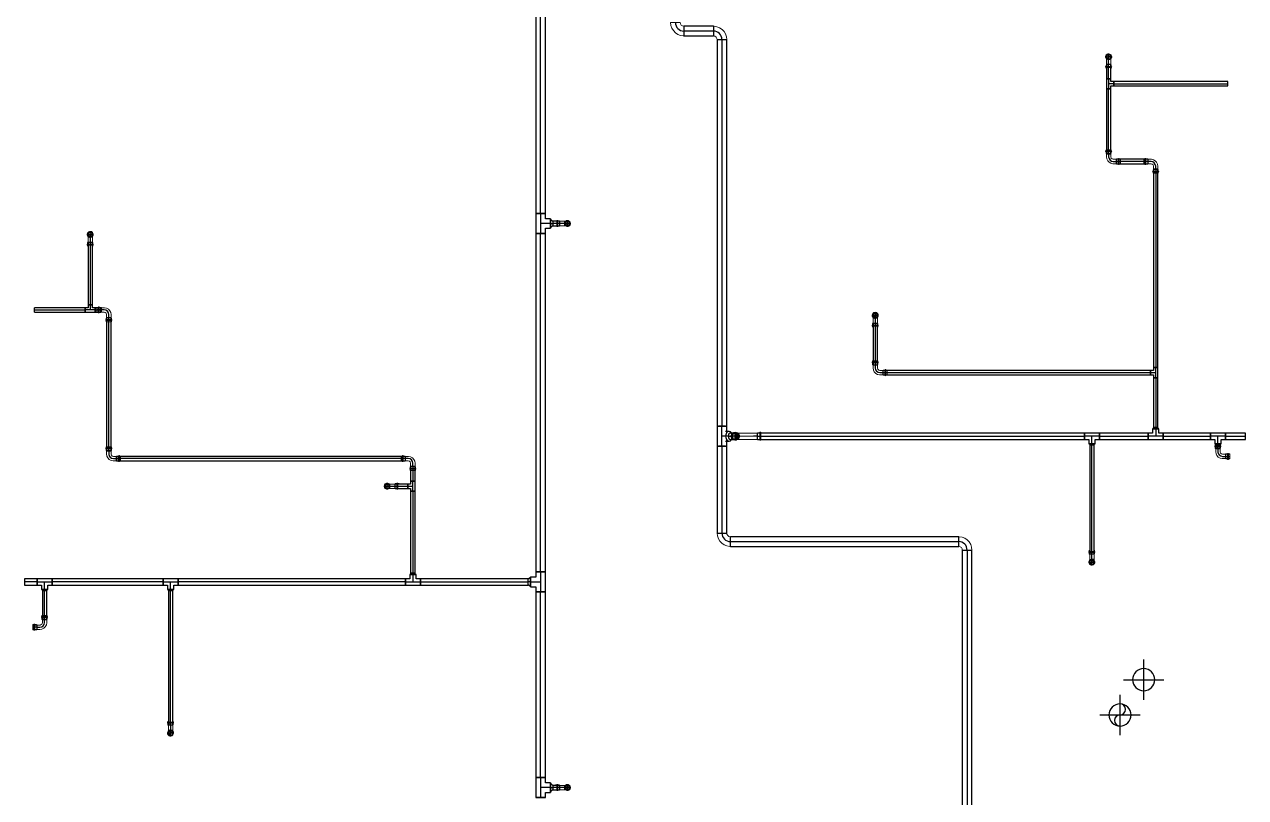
# Model space of a CAD drawing. Header units: inches. Extents: x -3326 to -59, y 8 to 1043.
# Drawn here: x -3222.6 to -2859.1, y 564.8 to 795 of the extents above; entities that cross this region are included whole.
import ezdxf

# ---------------------------------------------------------------- set-up
doc = ezdxf.new("R2010")
doc.units = ezdxf.units.IN
doc.header["$MEASUREMENT"] = 0
doc.layers.add('P-PIPE', color=3, linetype='Continuous', lineweight=9)
doc.layers.add('X - REF - FP', color=7, linetype='Continuous', true_color=0xb90000)

# ---------------------------------------------------------------- blocks, each defined once
blk = doc.blocks.new('Victaulic-VicPress316-Elbow 90-45deg Style P568_P571 - Standard-V1-FOURTH LEVEL')
at = {"layer": 'P-PIPE'}
for p, q in [((-3.18, 0.77), (-3.52, 0.77)), ((-3.52, 0.77), (-3.52, -0.77)), ((-3.52, -0.77), (-3.52, 0.77)), ((-2.22, 0.66), (-3.52, 0.66)), ((-3.52, -0.66), (-3.52, 0.66)), ((-3.52, 0.66), (-3.52, -0.66)), ((-3.18, -0.77), (-3.18, 0.77)), ((-3.18, 0.77), (-3.18, -0.77)), ((-2.44, 0.77), (-2.89, 0.77)), ((-2.89, -0.77), (-2.89, 0.77)), ((-2.89, 0.77), (-2.89, -0.77)), ((-1.39, 0.66), (-2.33, 0.66)), ((-2.33, 0), (-2.33, 0.66)), ((-2.33, 0.66), (-2.33, 0)), ((-2.22, -0.66), (-2.22, 0.66)), ((-2.22, 0.66), (-2.22, -0.66)), ((-0.77, 3.52), (-0.77, 3.18)), ((0.77, 3.52), (-0.77, 3.52)), ((-0.77, 3.52), (0.77, 3.52)), ((-0.77, 3.18), (0.77, 3.18)), ((0.77, 3.18), (-0.77, 3.18)), ((-0.77, 2.89), (-0.77, 2.44)), ((-0.77, 2.89), (0.77, 2.89)), ((0.77, 2.89), (-0.77, 2.89)), ((-0.66, 3.52), (-0.66, 2.22)), ((-0.66, 3.52), (0.66, 3.52)), ((0.66, 3.52), (-0.66, 3.52)), ((-0.66, 2.33), (-0.66, 1.39)), ((0, 2.33), (-0.66, 2.33)), ((-0.66, 2.33), (0, 2.33)), ((-0.66, 2.22), (0.66, 2.22)), ((0.66, 2.22), (-0.66, 2.22)), ((0, 2.33), (0.66, 2.33)), ((0.66, 2.33), (0, 2.33)), ((0, 1.39), (0, 2.33)), ((0.66, 2.22), (0.66, 3.52)), ((0.66, 1.39), (0.66, 2.33)), ((0.77, 3.18), (0.77, 3.52)), ((0.77, 2.44), (0.77, 2.89)), ((-3.52, -0.66), (-2.22, -0.66)), ((-3.52, -0.77), (-3.18, -0.77)), ((-2.89, -0.77), (-2.44, -0.77)), ((-2.33, 0), (-2.33, -0.66)), ((-2.33, -0.66), (-2.33, 0)), ((-1.39, 0), (-2.33, 0)), ((-2.33, -0.66), (-1.39, -0.66))]:
    blk.add_line(p, q, dxfattribs=at)
at = {"layer": 'P-PIPE', "flags": 128}
for points in [[(-3.18, 0.77), (-3.11, 0.89), (-2.98, 0.9), (-2.89, 0.79), (-2.89, 0.77)], [(-3.18, 0.77), (-3.18, 0.67), (-3.18, 0.42), (-3.18, 0.07), (-3.18, -0.3), (-3.18, -0.6), (-3.18, -0.75), (-3.18, -0.77)], [(-3.18, -0.77), (-3.18, -0.67), (-3.18, -0.42), (-3.18, -0.07), (-3.18, 0.3), (-3.18, 0.6), (-3.18, 0.75), (-3.18, 0.77)], [(-2.89, -0.77), (-2.89, -0.67), (-2.89, -0.42), (-2.89, -0.07), (-2.89, 0.3), (-2.89, 0.6), (-2.89, 0.75), (-2.89, 0.77)], [(-2.89, 0.77), (-2.89, 0.67), (-2.89, 0.42), (-2.89, 0.07), (-2.89, -0.3), (-2.89, -0.6), (-2.89, -0.75), (-2.89, -0.77)], [(-2.44, 0.77), (-2.24, 0.68), (-2.22, 0.66)], [(-0.66, 1.39), (-0.75, 1.04), (-1, 0.77), (-1.35, 0.66), (-1.39, 0.66)], [(-1.39, -0.66), (-0.78, -0.56), (-0.23, -0.29), (0.22, 0.13), (0.53, 0.67), (0.65, 1.27), (0.66, 1.39)], [(-0.77, 2.89), (-0.89, 2.96), (-0.9, 3.1), (-0.79, 3.18), (-0.77, 3.18)], [(0.77, 3.18), (0.67, 3.18), (0.42, 3.18), (0.07, 3.18), (-0.3, 3.18), (-0.6, 3.18), (-0.75, 3.18), (-0.77, 3.18)], [(-0.77, 3.18), (-0.67, 3.18), (-0.42, 3.18), (-0.07, 3.18), (0.3, 3.18), (0.6, 3.18), (0.75, 3.18), (0.77, 3.18)], [(-0.77, 2.89), (-0.67, 2.89), (-0.42, 2.89), (-0.07, 2.89), (0.3, 2.89), (0.6, 2.89), (0.75, 2.89), (0.77, 2.89)], [(0.77, 2.89), (0.67, 2.89), (0.42, 2.89), (0.07, 2.89), (-0.3, 2.89), (-0.6, 2.89), (-0.75, 2.89), (-0.77, 2.89)], [(-0.66, 2.22), (-0.77, 2.41), (-0.77, 2.44)], [(0.77, 2.44), (0.68, 2.24), (0.66, 2.22)], [(0.77, 3.18), (0.89, 3.11), (0.9, 2.98), (0.79, 2.89), (0.77, 2.89)], [(-2.89, -0.77), (-2.96, -0.89), (-3.1, -0.9), (-3.18, -0.79), (-3.18, -0.77)], [(-2.22, -0.66), (-2.41, -0.77), (-2.44, -0.77)]]:
    blk.add_lwpolyline(points, dxfattribs=at)
at = {"layer": 'P-PIPE'}
blk.add_arc((-1.39, 1.39), 1.39, 270, 0, dxfattribs=at)
blk = doc.blocks.new('Victaulic-VicPress316-Elbow 90-45deg Style P568_P571 - Standard-523083-FOURTH LEVEL')
at = {"layer": 'P-PIPE'}
for p, q in [((-3064.18, 1028.04), (-3064.52, 1028.04)), ((-3063.22, 1027.94), (-3064.52, 1027.94)), ((-3064.52, 1027.28), (-3064.52, 1027.28)), ((-3064.52, 1027.28), (-3064.52, 1027.28)), ((-3064.52, 1027.28), (-3064.52, 1027.28)), ((-3064.52, 1027.28), (-3064.52, 1027.28)), ((-3064.52, 1026.62), (-3063.22, 1026.62)), ((-3064.52, 1026.51), (-3064.18, 1026.51)), ((-3064.18, 1027.28), (-3064.18, 1027.28)), ((-3064.18, 1027.28), (-3064.18, 1027.28)), ((-3063.44, 1028.04), (-3063.89, 1028.04)), ((-3063.89, 1027.28), (-3063.89, 1027.28)), ((-3063.89, 1027.28), (-3063.89, 1027.28)), ((-3063.89, 1026.51), (-3063.44, 1026.51)), ((-3062.39, 1027.94), (-3063.33, 1027.94)), ((-3063.33, 1027.94), (-3063.33, 1027.28)), ((-3063.33, 1027.28), (-3063.33, 1027.94)), ((-3063.33, 1027.28), (-3063.33, 1026.62)), ((-3063.33, 1026.62), (-3063.33, 1027.28)), ((-3062.39, 1027.28), (-3063.33, 1027.28)), ((-3063.33, 1026.62), (-3062.39, 1026.62)), ((-3063.22, 1027.28), (-3063.22, 1027.28)), ((-3063.22, 1027.28), (-3063.22, 1027.28)), ((-3062.39, 1027.28), (-3061, 1027.28)), ((-3061, 1027.28), (-3061, 1027.28))]:
    blk.add_line(p, q, dxfattribs=at)
at = {"layer": 'P-PIPE', "flags": 128}
for points in [[(-3064.18, 1028.04), (-3064.11, 1028.17), (-3063.98, 1028.18), (-3063.89, 1028.07), (-3063.89, 1028.04)], [(-3064.18, 1028.04), (-3064.18, 1027.95), (-3064.18, 1027.7), (-3064.18, 1027.34), (-3064.18, 1027.28)], [(-3064.18, 1027.28), (-3064.18, 1027.64), (-3064.18, 1027.92), (-3064.18, 1028.04), (-3064.18, 1028.04)], [(-3064.18, 1026.51), (-3064.18, 1026.6), (-3064.18, 1026.86), (-3064.18, 1027.21), (-3064.18, 1027.28)], [(-3064.18, 1027.28), (-3064.18, 1026.91), (-3064.18, 1026.64), (-3064.18, 1026.51), (-3064.18, 1026.51)], [(-3063.89, 1026.51), (-3063.96, 1026.39), (-3064.1, 1026.38), (-3064.18, 1026.49), (-3064.18, 1026.51)], [(-3063.89, 1028.04), (-3063.89, 1027.95), (-3063.89, 1027.7), (-3063.89, 1027.34), (-3063.89, 1027.28)], [(-3063.89, 1027.28), (-3063.89, 1027.64), (-3063.89, 1027.92), (-3063.89, 1028.04), (-3063.89, 1028.04)], [(-3063.89, 1026.51), (-3063.89, 1026.6), (-3063.89, 1026.86), (-3063.89, 1027.21), (-3063.89, 1027.28)], [(-3063.89, 1027.28), (-3063.89, 1026.91), (-3063.89, 1026.64), (-3063.89, 1026.51), (-3063.89, 1026.51)], [(-3063.44, 1028.04), (-3063.24, 1027.96), (-3063.22, 1027.94)], [(-3063.22, 1026.62), (-3063.41, 1026.51), (-3063.44, 1026.51)], [(-3061, 1027.94), (-3061.09, 1027.94), (-3061.36, 1027.94), (-3061.76, 1027.94), (-3062.25, 1027.94), (-3062.39, 1027.94)], [(-3062.39, 1026.62), (-3061.89, 1026.62), (-3061.46, 1026.62), (-3061.15, 1026.62), (-3061.01, 1026.62), (-3061, 1026.62)], [(-3060.09, 1027.28), (-3060.18, 1027.68), (-3060.44, 1028), (-3060.81, 1028.17), (-3061.22, 1028.16), (-3061.58, 1027.98), (-3061.83, 1027.65), (-3061.91, 1027.28)], [(-3061.91, 1027.28), (-3061.82, 1026.88), (-3061.56, 1026.56), (-3061.19, 1026.39), (-3060.78, 1026.39), (-3060.42, 1026.58), (-3060.17, 1026.91), (-3060.09, 1027.28)], [(-3060.23, 1027.28), (-3060.33, 1027.64), (-3060.58, 1027.92), (-3060.93, 1028.04), (-3061.3, 1027.98), (-3061.6, 1027.75), (-3061.75, 1027.41), (-3061.77, 1027.28)], [(-3061.77, 1027.28), (-3061.67, 1026.91), (-3061.42, 1026.64), (-3061.07, 1026.51), (-3060.7, 1026.57), (-3060.4, 1026.8), (-3060.25, 1027.15), (-3060.23, 1027.28)]]:
    blk.add_lwpolyline(points, dxfattribs=at)
at = {"layer": 'P-PIPE'}
for radius, start, end in [(0.767, 0, 180), (0.766, 0, 180), (0.766, 0, 180), (0.766, 180, 0), (0.767, 180, 0), (0.767, 180, 0), (0.657, 0, 180), (0.657, 0, 180), (0.657, 90, 180), (0.658, 180, 0), (0.658, 180, 0), (0.657, 180, 270), (0.658, 0, 90), (0.658, 270, 0)]:
    blk.add_arc((-3061, 1027.28), radius, start, end, dxfattribs=at)
blk = doc.blocks.new('Victaulic-VicPress316-Elbow 90-45deg Style P568_P571 - Standard-V2-FOURTH LEVEL')
at = {"layer": 'P-PIPE'}
for p, q in [((-3203.7, 731.1), (-3203.7, 730.16)), ((-3203.05, 732.49), (-3203.05, 732.49)), ((-3203.05, 732.49), (-3203.05, 731.1)), ((-3203.05, 731.1), (-3203.05, 730.16)), ((-3202.39, 730.16), (-3202.39, 731.1)), ((-3203.81, 730.05), (-3203.81, 729.6)), ((-3203.81, 729.31), (-3203.81, 728.97)), ((-3203.7, 730.27), (-3203.7, 728.97)), ((-3203.05, 730.16), (-3203.7, 730.16)), ((-3203.7, 730.16), (-3203.05, 730.16)), ((-3203.05, 730.27), (-3203.05, 730.27)), ((-3203.05, 730.27), (-3203.05, 730.27)), ((-3202.39, 730.16), (-3203.05, 730.16)), ((-3203.05, 730.16), (-3202.39, 730.16)), ((-3203.05, 729.6), (-3203.05, 729.6)), ((-3203.05, 729.6), (-3203.05, 729.6)), ((-3203.05, 729.31), (-3203.05, 729.31)), ((-3203.05, 729.31), (-3203.05, 729.31)), ((-3203.05, 728.97), (-3203.05, 728.97)), ((-3203.05, 728.97), (-3203.05, 728.97)), ((-3203.05, 728.97), (-3203.05, 728.97)), ((-3203.05, 728.97), (-3203.05, 728.97)), ((-3202.39, 728.97), (-3202.39, 730.27)), ((-3202.28, 729.6), (-3202.28, 730.05)), ((-3202.28, 728.97), (-3202.28, 729.31))]:
    blk.add_line(p, q, dxfattribs=at)
at = {"layer": 'P-PIPE', "flags": 128}
for points in [[(-3203.05, 733.4), (-3203.45, 733.31), (-3203.76, 733.05), (-3203.94, 732.68), (-3203.93, 732.27), (-3203.75, 731.91), (-3203.42, 731.66), (-3203.05, 731.58)], [(-3203.05, 733.26), (-3203.41, 733.16), (-3203.69, 732.91), (-3203.81, 732.56), (-3203.75, 732.19), (-3203.52, 731.89), (-3203.18, 731.74), (-3203.05, 731.72)], [(-3203.7, 732.49), (-3203.7, 732.4), (-3203.7, 732.13), (-3203.7, 731.73), (-3203.7, 731.24), (-3203.7, 731.1)], [(-3203.05, 731.58), (-3202.65, 731.67), (-3202.33, 731.93), (-3202.15, 732.3), (-3202.16, 732.71), (-3202.35, 733.07), (-3202.67, 733.32), (-3203.05, 733.4)], [(-3203.05, 731.72), (-3202.68, 731.82), (-3202.41, 732.07), (-3202.28, 732.42), (-3202.34, 732.79), (-3202.57, 733.09), (-3202.91, 733.24), (-3203.05, 733.26)], [(-3202.39, 731.1), (-3202.39, 731.6), (-3202.39, 732.03), (-3202.39, 732.34), (-3202.39, 732.48), (-3202.39, 732.49)], [(-3203.81, 729.31), (-3203.93, 729.38), (-3203.94, 729.51), (-3203.83, 729.6), (-3203.81, 729.6)], [(-3203.81, 730.05), (-3203.72, 730.25), (-3203.7, 730.27)], [(-3203.81, 729.6), (-3203.72, 729.6), (-3203.47, 729.6), (-3203.11, 729.6), (-3203.05, 729.6)], [(-3203.05, 729.6), (-3203.41, 729.6), (-3203.69, 729.6), (-3203.81, 729.6), (-3203.81, 729.6)], [(-3203.81, 729.31), (-3203.72, 729.31), (-3203.47, 729.31), (-3203.11, 729.31), (-3203.05, 729.31)], [(-3203.05, 729.31), (-3203.41, 729.31), (-3203.69, 729.31), (-3203.81, 729.31), (-3203.81, 729.31)], [(-3202.28, 729.6), (-3202.37, 729.6), (-3202.62, 729.6), (-3202.98, 729.6), (-3203.05, 729.6)], [(-3203.05, 729.6), (-3202.68, 729.6), (-3202.41, 729.6), (-3202.28, 729.6), (-3202.28, 729.6)], [(-3202.28, 729.31), (-3202.37, 729.31), (-3202.62, 729.31), (-3202.98, 729.31), (-3203.05, 729.31)], [(-3203.05, 729.31), (-3202.68, 729.31), (-3202.41, 729.31), (-3202.28, 729.31), (-3202.28, 729.31)], [(-3202.39, 730.27), (-3202.28, 730.08), (-3202.28, 730.05)], [(-3202.28, 729.6), (-3202.16, 729.53), (-3202.15, 729.39), (-3202.26, 729.31), (-3202.28, 729.31)]]:
    blk.add_lwpolyline(points, dxfattribs=at)
at = {"layer": 'P-PIPE'}
for radius, start, end in [(0.767, 90, 270), (0.767, 90, 270), (0.767, 90, 270), (0.658, 90, 270), (0.658, 90, 270), (0.658, 90, 180), (0.658, 180, 270), (0.766, 270, 90), (0.766, 270, 90), (0.766, 270, 90), (0.658, 270, 90), (0.657, 270, 90), (0.658, 0, 90), (0.658, 270, 0)]:
    blk.add_arc((-3203.05, 732.49), radius, start, end, dxfattribs=at)
blk = doc.blocks.new('Elbow - Welded - Generic - Standard-1127339-FOURTH LEVEL')
at = {"layer": 'P-PIPE'}
for p, q in [((-2.52, -1.44), (-2.52, 1.44)), ((-2.52, 1.44), (-2.52, -1.44)), ((1.44, 2.52), (-1.44, 2.52)), ((-1.44, 2.52), (1.44, 2.52))]:
    blk.add_line(p, q, dxfattribs=at)
at = {"layer": 'P-PIPE', "flags": 128}
for points in [[(-1.44, 2.52), (-1.53, 2.08), (-1.79, 1.72), (-2.18, 1.49), (-2.52, 1.44)], [(-2.52, -1.44), (-1.67, -1.34), (-0.85, -1.07), (-0.12, -0.62), (0.51, -0.03), (0.99, 0.68), (1.3, 1.48), (1.43, 2.33), (1.44, 2.52)]]:
    blk.add_lwpolyline(points, dxfattribs=at)
blk = doc.blocks.new('Victaulic-VicPress316-Elbow 90-45deg Style P568_P571 - Standard-1136008-FOURTH LEVEL')
at = {"layer": 'P-PIPE'}
for p, q in [((-3011.24, 673.44), (-3011.51, 673.44)), ((-3010.46, 673.33), (-3011.51, 673.33)), ((-3010.62, 673.44), (-3011.01, 673.44)), ((-3008.77, 673.33), (-3010.54, 673.33)), ((-3004.41, 673.33), (-3006.91, 673.33)), ((-3003.04, 673.33), (-3004.52, 673.33)), ((-3004.41, 672.38), (-3004.41, 673.33)), ((-3004.41, 673.33), (-3004.41, 672.38)), ((-3003.75, 673.44), (-3004.3, 673.44)), ((-3003.04, 673.44), (-3003.42, 673.44)), ((-3011.51, 671.43), (-3010.46, 671.43)), ((-3011.51, 671.33), (-3011.24, 671.33)), ((-3011.01, 671.33), (-3010.62, 671.33)), ((-3008.77, 672.38), (-3010.54, 672.38)), ((-3010.54, 671.43), (-3008.77, 671.43)), ((-3006.91, 672.38), (-3008.77, 672.38)), ((-3006.91, 672.38), (-3004.41, 672.38)), ((-3006.91, 671.43), (-3004.41, 671.43)), ((-3004.52, 672.38), (-3004.52, 672.38)), ((-3004.52, 672.38), (-3004.52, 672.38)), ((-3004.52, 671.43), (-3003.04, 671.43)), ((-3004.41, 671.43), (-3004.41, 672.38)), ((-3004.41, 672.38), (-3004.41, 671.43)), ((-3004.3, 671.33), (-3003.75, 671.33)), ((-3003.75, 672.38), (-3003.75, 672.38)), ((-3003.75, 672.38), (-3003.75, 672.38)), ((-3003.42, 672.38), (-3003.42, 672.38)), ((-3003.42, 672.38), (-3003.42, 672.38)), ((-3003.42, 671.33), (-3003.04, 671.33)), ((-3003.04, 672.38), (-3003.04, 672.38)), ((-3003.04, 672.38), (-3003.04, 672.38)), ((-3003.04, 672.38), (-3003.04, 672.38)), ((-3003.04, 672.38), (-3003.04, 672.38))]:
    blk.add_line(p, q, dxfattribs=at)
at = {"layer": 'P-PIPE', "flags": 128}
for points in [[(-3010.21, 672.38), (-3010.28, 672.85), (-3010.47, 673.24), (-3010.75, 673.5), (-3011.1, 673.61), (-3011.45, 673.53), (-3011.74, 673.29), (-3011.95, 672.91), (-3012.04, 672.46), (-3012.04, 672.38)], [(-3009.79, 672.38), (-3009.86, 672.82), (-3010.05, 673.17), (-3010.34, 673.38), (-3010.62, 673.44)], [(-3006.91, 673.33), (-3007.6, 673.33), (-3008.25, 673.33), (-3008.77, 673.33)], [(-3004.52, 673.33), (-3004.33, 673.44), (-3004.3, 673.44)], [(-3003.75, 673.44), (-3003.67, 673.58), (-3003.51, 673.59), (-3003.42, 673.47), (-3003.42, 673.44)], [(-3003.75, 673.44), (-3003.75, 673.35), (-3003.75, 673.09), (-3003.75, 672.71), (-3003.75, 672.38)], [(-3003.75, 672.38), (-3003.75, 672.82), (-3003.75, 673.17), (-3003.75, 673.39), (-3003.75, 673.44)], [(-3003.42, 673.44), (-3003.42, 673.35), (-3003.42, 673.09), (-3003.42, 672.71), (-3003.42, 672.38)], [(-3003.42, 672.38), (-3003.42, 672.82), (-3003.42, 673.17), (-3003.42, 673.39), (-3003.42, 673.44)], [(-3012.04, 672.38), (-3011.97, 671.92), (-3011.78, 671.53), (-3011.5, 671.27), (-3011.15, 671.16), (-3010.8, 671.24), (-3010.51, 671.48), (-3010.3, 671.86), (-3010.21, 672.31), (-3010.21, 672.38)], [(-3010.62, 671.33), (-3010.28, 671.42), (-3010.01, 671.66), (-3009.83, 672.03), (-3009.79, 672.38)], [(-3008.77, 671.43), (-3008.22, 671.43), (-3007.57, 671.43), (-3006.91, 671.43)], [(-3004.3, 671.33), (-3004.5, 671.41), (-3004.52, 671.43)], [(-3003.75, 671.33), (-3003.75, 671.42), (-3003.75, 671.68), (-3003.75, 672.06), (-3003.75, 672.38)], [(-3003.75, 672.38), (-3003.75, 671.95), (-3003.75, 671.6), (-3003.75, 671.38), (-3003.75, 671.33)], [(-3003.42, 671.33), (-3003.49, 671.19), (-3003.65, 671.18), (-3003.74, 671.3), (-3003.75, 671.33)], [(-3003.42, 671.33), (-3003.42, 671.42), (-3003.42, 671.68), (-3003.42, 672.06), (-3003.42, 672.38)], [(-3003.42, 672.38), (-3003.42, 671.95), (-3003.42, 671.6), (-3003.42, 671.38), (-3003.42, 671.33)]]:
    blk.add_lwpolyline(points, dxfattribs=at)
at = {"layer": 'P-PIPE'}
for centre, major_axis, start_param, end_param in [((-3011.51, 672.38), (0, 1.06), 4.712389, 7.853982), ((-3011.51, 672.38), (0, 0.95), 4.712389, 7.853982), ((-3011.24, 672.38), (0, 1.06), 4.712389, 7.853982), ((-3011.01, 672.38), (0, 1.06), 4.712389, 7.853982), ((-3010.54, 672.38), (0, 0.95), 0, 1.570796), ((-3010.46, 672.38), (0, 0.95), 4.712389, 7.853982), ((-3010.54, 672.38), (0, 0.95), 4.712389, 6.283185), ((-3011.51, 672.38), (0, 1.06), 1.570796, 4.712389), ((-3011.51, 672.38), (0, 0.95), 1.570796, 4.712389), ((-3011.24, 672.38), (0, 1.06), 1.570796, 4.712389), ((-3011.01, 672.38), (0, 1.06), 1.570796, 4.712389), ((-3010.54, 672.38), (0, 0.95), 1.570796, 3.141593), ((-3010.46, 672.38), (0, 0.95), 1.570796, 4.712389), ((-3010.54, 672.38), (0, 0.95), 3.141593, 4.712389)]:
    blk.add_ellipse(centre, major_axis=major_axis, ratio=0.707107, start_param=start_param, end_param=end_param, dxfattribs=at)

msp = doc.modelspace()

# ---------------------------------------------------------------- linework, layer by layer
at = {"layer": 'X - REF - FP'}
for p, q in [((-3070.43, 904.88), (-3070.43, 738.73)), ((-3069, 738.73), (-3069, 904.88)), ((-3069, 738.73), (-3069, 904.88)), ((-3067.56, 738.73), (-3067.56, 904.88)), ((-3017.52, 794.5), (-3026.32, 794.5)), ((-3026.32, 794.5), (-3026.32, 791.63)), ((-3017.52, 793.06), (-3026.32, 793.06)), ((-3017.52, 793.06), (-3026.32, 793.06)), ((-3017.52, 794.5), (-3017.52, 791.63)), ((-3026.32, 791.63), (-3017.52, 791.63)), ((-3016.44, 790.54), (-3016.44, 675.38)), ((-3016.44, 790.54), (-3013.56, 790.54)), ((-3015, 790.54), (-3015, 675.38)), ((-3015, 790.54), (-3015, 675.38)), ((-3013.56, 675.38), (-3013.56, 790.54)), ((-2900.88, 785.39), (-2898.88, 785.39)), ((-2899.88, 784.39), (-2899.88, 786.39)), ((-2899.88, 783.99), (-2899.88, 785.39)), ((-2900.54, 783.06), (-2900.54, 778.88)), ((-2899.22, 783.06), (-2900.54, 783.06)), ((-2899.88, 783.06), (-2899.88, 783.99)), ((-2899.88, 778.88), (-2899.88, 783.06)), ((-2899.88, 778.88), (-2899.88, 783.06)), ((-2899.22, 778.88), (-2899.22, 783.06)), ((-2899.22, 778.88), (-2900.54, 778.88)), ((-2900.54, 778.88), (-2900.54, 775.89)), ((-2899.22, 778.88), (-2900.54, 778.88)), ((-2900.54, 778.88), (-2899.22, 778.88)), ((-2899.88, 778.88), (-2899.88, 775.89)), ((-2899.22, 778.04), (-2899.22, 778.88)), ((-2898.38, 778.04), (-2899.22, 778.04)), ((-2864.36, 778.04), (-2898.38, 778.04)), ((-2898.38, 776.73), (-2898.38, 778.04)), ((-2898.38, 778.04), (-2898.38, 776.73)), ((-2898.38, 776.73), (-2898.38, 778.04)), ((-2864.36, 776.73), (-2864.36, 778.04)), ((-2899.22, 775.89), (-2900.54, 775.89)), ((-2900.54, 775.89), (-2899.22, 775.89)), ((-2900.54, 775.89), (-2900.54, 756.54)), ((-2899.22, 775.89), (-2900.54, 775.89)), ((-2898.38, 777.38), (-2899.88, 777.38)), ((-2899.88, 756.54), (-2899.88, 775.89)), ((-2899.88, 756.54), (-2899.88, 775.89)), ((-2899.22, 775.89), (-2899.22, 776.73)), ((-2899.22, 776.73), (-2898.38, 776.73)), ((-2899.22, 756.54), (-2899.22, 775.89)), ((-2898.38, 777.38), (-2864.36, 777.38)), ((-2898.38, 777.38), (-2864.36, 777.38)), ((-2898.38, 776.73), (-2864.36, 776.73)), ((-2899.22, 756.54), (-2900.54, 756.54)), ((-2899.88, 756.54), (-2899.88, 755.6)), ((-2898.49, 754.21), (-2897.55, 754.21)), ((-2898.49, 754.21), (-2896.36, 754.21)), ((-2888.21, 754.87), (-2897.55, 754.87)), ((-2897.55, 754.87), (-2897.55, 753.55)), ((-2888.21, 754.21), (-2897.55, 754.21)), ((-2888.21, 754.21), (-2897.55, 754.21)), ((-2897.55, 753.55), (-2888.21, 753.55)), ((-2887.27, 754.21), (-2889.4, 754.21)), ((-2888.21, 754.87), (-2888.21, 753.55)), ((-2887.27, 754.21), (-2888.21, 754.21)), ((-2885.88, 751.88), (-2885.88, 752.82)), ((-2886.54, 751.88), (-2886.54, 692.82)), ((-2886.54, 751.88), (-2885.22, 751.88)), ((-2885.88, 751.88), (-2885.88, 692.82)), ((-2885.88, 751.88), (-2885.88, 692.82)), ((-2885.22, 692.82), (-2885.22, 751.88)), ((-3067.56, 738.73), (-3070.43, 738.73)), ((-3070.43, 738.73), (-3070.43, 732.75)), ((-3067.56, 738.73), (-3070.43, 738.73)), ((-3070.43, 738.73), (-3067.56, 738.73)), ((-3069, 738.73), (-3069, 732.75)), ((-3067.56, 737.18), (-3067.56, 738.73)), ((-3066.01, 735.74), (-3069, 735.74)), ((-3066.01, 737.18), (-3067.56, 737.18)), ((-3067.56, 732.75), (-3067.56, 734.31)), ((-3067.56, 734.31), (-3066.01, 734.31)), ((-3066.01, 737.18), (-3066.01, 734.31)), ((-3066.01, 734.31), (-3066.01, 737.18)), ((-3065.35, 736.31), (-3066.01, 737.06)), ((-3066.01, 735.74), (-3065.35, 735.74)), ((-3066.01, 734.43), (-3065.35, 735.18)), ((-3063.33, 736.4), (-3065.35, 736.4)), ((-3065.35, 736.4), (-3065.35, 735.09)), ((-3063.33, 735.74), (-3065.35, 735.74)), ((-3063.33, 735.74), (-3065.35, 735.74)), ((-3065.35, 735.09), (-3063.33, 735.09)), ((-3062.39, 735.74), (-3064.52, 735.74)), ((-3063.33, 736.4), (-3063.33, 735.09)), ((-3062.39, 735.74), (-3063.33, 735.74)), ((-3061, 735.74), (-3062.39, 735.74)), ((-3062, 735.74), (-3060, 735.74)), ((-3061, 734.74), (-3061, 736.74)), ((-3204.05, 732.49), (-3202.05, 732.49)), ((-3203.05, 731.49), (-3203.05, 733.49)), ((-3203.05, 732.49), (-3203.05, 731.1)), ((-3203.05, 731.1), (-3203.05, 730.16)), ((-3203.05, 731.1), (-3203.05, 728.97)), ((-3067.56, 732.75), (-3070.43, 732.75)), ((-3070.43, 732.75), (-3067.56, 732.75)), ((-3070.43, 732.75), (-3070.43, 631.99)), ((-3067.56, 732.75), (-3070.43, 732.75)), ((-3069, 631.99), (-3069, 732.75)), ((-3069, 631.99), (-3069, 732.75)), ((-3067.56, 631.99), (-3067.56, 732.75)), ((-3203.7, 730.16), (-3203.7, 711.5)), ((-3203.7, 730.16), (-3202.39, 730.16)), ((-3203.05, 730.16), (-3203.05, 711.5)), ((-3203.05, 730.16), (-3203.05, 711.5)), ((-3202.39, 711.5), (-3202.39, 730.16)), ((-3204.54, 710.66), (-3219.64, 710.66)), ((-3219.64, 709.34), (-3219.64, 710.66)), ((-3219.64, 710), (-3204.54, 710)), ((-3219.64, 710), (-3204.54, 710)), ((-3219.64, 709.34), (-3204.54, 709.34)), ((-3203.7, 710.66), (-3204.54, 710.66)), ((-3204.54, 710.66), (-3204.54, 709.34)), ((-3204.54, 709.34), (-3204.54, 710.66)), ((-3204.54, 709.34), (-3204.54, 710.66)), ((-3201.55, 710), (-3204.54, 710)), ((-3204.54, 709.34), (-3201.55, 709.34)), ((-3203.7, 711.5), (-3202.39, 711.5)), ((-3203.7, 711.5), (-3203.7, 710.66)), ((-3202.39, 711.5), (-3203.7, 711.5)), ((-3203.7, 711.5), (-3202.39, 711.5)), ((-3203.05, 711.5), (-3203.05, 710)), ((-3202.39, 710.66), (-3202.39, 711.5)), ((-3201.55, 710.66), (-3202.39, 710.66)), ((-3201.55, 710.66), (-3201.55, 709.34)), ((-3201.55, 709.34), (-3201.55, 710.66)), ((-3199.85, 710.66), (-3201.55, 710.66)), ((-3201.55, 709.34), (-3201.55, 710.66)), ((-3201.55, 710), (-3199.85, 710)), ((-3201.55, 710), (-3199.85, 710)), ((-3201.55, 709.34), (-3199.85, 709.34)), ((-3198.91, 710), (-3201.04, 710)), ((-3199.85, 709.34), (-3199.85, 710.66)), ((-3198.91, 710), (-3199.85, 710)), ((-2969.36, 707.38), (-2969.36, 709.38)), ((-3198.18, 707.67), (-3198.18, 668.04)), ((-3196.86, 707.67), (-3198.18, 707.67)), ((-3197.52, 707.67), (-3197.52, 708.61)), ((-3197.52, 668.04), (-3197.52, 707.67)), ((-3197.52, 668.04), (-3197.52, 707.67)), ((-3196.86, 668.04), (-3196.86, 707.67)), ((-2970.36, 708.38), (-2968.36, 708.38)), ((-2970.02, 706.06), (-2970.02, 693.65)), ((-2970.02, 706.06), (-2968.71, 706.06)), ((-2969.36, 708.38), (-2969.36, 706.99)), ((-2969.36, 706.99), (-2969.36, 706.06)), ((-2969.36, 706.99), (-2969.36, 704.86)), ((-2969.36, 706.06), (-2969.36, 693.65)), ((-2969.36, 706.06), (-2969.36, 693.65)), ((-2968.71, 693.65), (-2968.71, 706.06)), ((-2970.02, 693.65), (-2968.71, 693.65)), ((-2969.36, 693.65), (-2969.36, 692.71)), ((-2967.97, 691.32), (-2967.03, 691.32)), ((-2967.97, 691.32), (-2965.84, 691.32)), ((-2887.38, 691.98), (-2967.03, 691.98)), ((-2967.03, 690.66), (-2967.03, 691.98)), ((-2967.03, 691.32), (-2887.38, 691.32)), ((-2967.03, 691.32), (-2887.38, 691.32)), ((-2887.38, 690.66), (-2887.38, 691.98)), ((-2886.54, 691.98), (-2887.38, 691.98)), ((-2887.38, 690.66), (-2887.38, 691.98)), ((-2887.38, 691.98), (-2887.38, 690.66)), ((-2887.38, 691.32), (-2885.88, 691.32)), ((-2886.54, 692.82), (-2886.54, 691.98)), ((-2886.54, 692.82), (-2885.22, 692.82)), ((-2885.22, 692.82), (-2886.54, 692.82)), ((-2886.54, 692.82), (-2885.22, 692.82)), ((-2885.88, 689.82), (-2885.88, 692.82)), ((-2885.22, 689.82), (-2885.22, 692.82)), ((-2967.03, 690.66), (-2887.38, 690.66)), ((-2887.38, 690.66), (-2886.54, 690.66)), ((-2886.54, 690.66), (-2886.54, 689.82)), ((-2886.54, 689.82), (-2886.54, 675.04)), ((-2886.54, 689.82), (-2885.22, 689.82)), ((-2886.54, 689.82), (-2885.22, 689.82)), ((-2885.22, 689.82), (-2886.54, 689.82)), ((-2885.88, 689.82), (-2885.88, 675.04)), ((-2885.88, 689.82), (-2885.88, 675.04)), ((-2885.22, 675.04), (-2885.22, 689.82)), ((-3016.44, 675.38), (-3016.44, 669.39)), ((-3016.44, 675.38), (-3013.56, 675.38)), ((-3013.98, 675.38), (-3016.02, 675.38)), ((-3016.02, 675.38), (-3013.98, 675.38)), ((-3015, 669.39), (-3015, 675.38)), ((-3012.89, 673.82), (-3013.98, 673.82)), ((-3013.56, 673.4), (-3013.56, 675.38)), ((-3010.54, 673.33), (-3012.42, 673.33)), ((-3011.98, 672.91), (-3012.18, 673.24)), ((-2907.11, 673.33), (-3004.41, 673.33)), ((-3004.41, 671.43), (-3004.41, 673.33)), ((-2902.62, 673.34), (-2907.11, 673.34)), ((-2907.11, 671.43), (-2907.11, 673.34)), ((-2907.11, 673.34), (-2907.11, 671.43)), ((-2907.11, 671.43), (-2907.11, 673.33)), ((-2902.62, 671.43), (-2902.62, 673.34)), ((-2902.62, 673.34), (-2902.62, 671.43)), ((-2888.12, 673.33), (-2902.62, 673.33)), ((-2902.62, 671.43), (-2902.62, 673.33)), ((-2886.83, 673.34), (-2888.12, 673.34)), ((-2888.12, 673.34), (-2888.12, 671.43)), ((-2888.12, 671.43), (-2888.12, 673.34)), ((-2888.12, 671.43), (-2888.12, 673.33)), ((-2886.83, 674.63), (-2886.83, 673.34)), ((-2884.93, 674.63), (-2886.83, 674.63)), ((-2886.83, 674.63), (-2884.93, 674.63)), ((-2886.44, 675.04), (-2886.69, 674.63)), ((-2886.54, 675.04), (-2885.22, 675.04)), ((-2885.88, 674.63), (-2885.88, 675.04)), ((-2885.88, 674.63), (-2885.88, 672.38)), ((-2885.07, 674.63), (-2885.32, 675.04)), ((-2884.93, 673.34), (-2884.93, 674.63)), ((-2883.64, 673.34), (-2884.93, 673.34)), ((-2883.64, 673.34), (-2883.64, 671.43)), ((-2883.64, 671.43), (-2883.64, 673.34)), ((-2869.61, 673.33), (-2883.64, 673.33)), ((-2883.64, 671.43), (-2883.64, 673.33)), ((-2865.12, 673.34), (-2869.61, 673.34)), ((-2869.61, 671.43), (-2869.61, 673.34)), ((-2869.61, 673.34), (-2869.61, 671.43)), ((-2869.61, 671.43), (-2869.61, 673.33)), ((-2865.12, 671.43), (-2865.12, 673.34)), ((-2865.12, 673.34), (-2865.12, 671.43)), ((-2859.12, 673.33), (-2865.12, 673.33)), ((-2865.12, 671.43), (-2865.12, 673.33)), ((-2859.12, 671.43), (-2859.12, 673.33)), ((-3016.44, 669.39), (-3016.44, 643.52)), ((-3016.44, 669.39), (-3013.56, 669.39)), ((-3013.98, 669.39), (-3016.02, 669.39)), ((-3016.02, 669.39), (-3013.98, 669.39)), ((-3012.89, 672.38), (-3015, 672.38)), ((-3015, 669.39), (-3015, 643.52)), ((-3015, 669.39), (-3015, 643.52)), ((-3013.98, 670.95), (-3012.89, 670.95)), ((-3013.56, 669.39), (-3013.56, 671.37)), ((-3013.56, 643.52), (-3013.56, 669.39)), ((-3012.89, 672.38), (-3012.42, 672.38)), ((-3010.54, 672.38), (-3012.42, 672.38)), ((-3010.54, 672.38), (-3012.42, 672.38)), ((-3012.42, 671.43), (-3010.54, 671.43)), ((-3012.18, 671.53), (-3011.98, 671.86)), ((-3010.54, 672.38), (-3009.69, 672.38)), ((-3004.41, 672.38), (-3005.61, 672.38)), ((-3004.41, 672.38), (-2907.11, 672.38)), ((-3004.41, 672.38), (-2907.11, 672.38)), ((-3004.41, 671.43), (-2907.11, 671.43)), ((-2902.62, 672.38), (-2907.11, 672.38)), ((-2907.11, 671.43), (-2905.81, 671.43)), ((-2905.81, 671.43), (-2905.81, 670.14)), ((-2903.91, 670.14), (-2905.81, 670.14)), ((-2905.81, 670.14), (-2903.91, 670.14)), ((-2905.68, 670.14), (-2905.43, 669.73)), ((-2905.52, 669.73), (-2905.52, 637.21)), ((-2904.21, 669.73), (-2905.52, 669.73)), ((-2904.86, 670.14), (-2904.86, 672.38)), ((-2904.86, 670.14), (-2904.86, 669.73)), ((-2904.86, 637.21), (-2904.86, 669.73)), ((-2904.86, 637.21), (-2904.86, 669.73)), ((-2904.3, 669.73), (-2904.05, 670.14)), ((-2904.21, 637.21), (-2904.21, 669.73)), ((-2903.91, 671.43), (-2902.62, 671.43)), ((-2903.91, 670.14), (-2903.91, 671.43)), ((-2902.62, 672.38), (-2888.12, 672.38)), ((-2902.62, 672.38), (-2888.12, 672.38)), ((-2902.62, 671.43), (-2888.12, 671.43)), ((-2883.64, 672.38), (-2888.12, 672.38)), ((-2888.12, 671.43), (-2883.64, 671.43)), ((-2883.64, 672.38), (-2869.61, 672.38)), ((-2883.64, 672.38), (-2869.61, 672.38)), ((-2883.64, 671.43), (-2869.61, 671.43)), ((-2865.12, 672.38), (-2869.61, 672.38)), ((-2869.61, 671.43), (-2868.31, 671.43)), ((-2868.31, 671.43), (-2868.31, 670.14)), ((-2866.41, 670.14), (-2868.31, 670.14)), ((-2868.31, 670.14), (-2866.41, 670.14)), ((-2868.18, 670.14), (-2867.93, 669.73)), ((-2868.02, 669.73), (-2868.02, 668.71)), ((-2866.71, 669.73), (-2868.02, 669.73)), ((-2867.36, 670.14), (-2867.36, 672.38)), ((-2867.36, 670.14), (-2867.36, 669.73)), ((-2867.36, 668.71), (-2867.36, 669.73)), ((-2867.36, 668.71), (-2867.36, 669.73)), ((-2866.8, 669.73), (-2866.55, 670.14)), ((-2866.71, 668.71), (-2866.71, 669.73)), ((-2866.41, 671.43), (-2865.12, 671.43)), ((-2866.41, 670.14), (-2866.41, 671.43)), ((-2865.12, 672.38), (-2859.12, 672.38)), ((-2865.12, 672.38), (-2859.12, 672.38)), ((-2865.12, 671.43), (-2859.12, 671.43)), ((-3196.86, 668.04), (-3198.18, 668.04)), ((-3197.52, 668.04), (-3197.52, 667.1)), ((-3196.13, 665.71), (-3195.19, 665.71)), ((-3196.13, 665.71), (-3194, 665.71)), ((-3109.33, 666.37), (-3195.19, 666.37)), ((-3195.19, 666.37), (-3195.19, 665.05)), ((-3109.33, 665.71), (-3195.19, 665.71)), ((-3109.33, 665.71), (-3195.19, 665.71)), ((-3108.39, 665.71), (-3110.52, 665.71)), ((-3109.33, 666.37), (-3109.33, 665.05)), ((-3108.39, 665.71), (-3109.33, 665.71)), ((-2866.71, 668.71), (-2868.02, 668.71)), ((-2867.36, 668.71), (-2867.36, 667.78)), ((-2865.97, 666.38), (-2865.03, 666.38)), ((-2865.97, 666.38), (-2863.84, 666.38)), ((-2864.36, 667.04), (-2865.03, 667.04)), ((-2865.03, 665.73), (-2865.03, 667.04)), ((-2865.03, 666.38), (-2864.36, 666.38)), ((-2865.03, 666.38), (-2864.36, 666.38)), ((-2865.03, 665.73), (-2864.36, 665.73)), ((-2864.36, 665.73), (-2864.36, 667.04)), ((-3195.19, 665.05), (-3109.33, 665.05)), ((-3107.66, 663.38), (-3107.66, 658.99)), ((-3107.66, 663.38), (-3106.34, 663.38)), ((-3107, 663.38), (-3107, 664.32)), ((-3107, 663.38), (-3107, 658.99)), ((-3107, 663.38), (-3107, 658.99)), ((-3106.34, 658.99), (-3106.34, 663.38)), ((-3114.64, 656.49), (-3114.64, 658.49)), ((-3108.49, 658.15), (-3112.31, 658.15)), ((-3112.31, 656.83), (-3112.31, 658.15)), ((-3108.49, 656.83), (-3108.49, 658.15)), ((-3107.66, 658.15), (-3108.49, 658.15)), ((-3108.49, 656.83), (-3108.49, 658.15)), ((-3108.49, 658.15), (-3108.49, 656.83)), ((-3107.66, 658.99), (-3107.66, 658.15)), ((-3107.66, 658.99), (-3106.34, 658.99)), ((-3106.34, 658.99), (-3107.66, 658.99)), ((-3107.66, 658.99), (-3106.34, 658.99)), ((-3107, 655.99), (-3107, 658.99)), ((-3106.34, 655.99), (-3106.34, 658.99)), ((-3115.64, 657.49), (-3113.64, 657.49)), ((-3114.64, 657.49), (-3113.24, 657.49)), ((-3113.24, 657.49), (-3112.31, 657.49)), ((-3113.24, 657.49), (-3111.12, 657.49)), ((-3112.31, 657.49), (-3108.49, 657.49)), ((-3112.31, 657.49), (-3108.49, 657.49)), ((-3112.31, 656.83), (-3108.49, 656.83)), ((-3108.49, 657.49), (-3107, 657.49)), ((-3108.49, 656.83), (-3107.66, 656.83)), ((-3107.66, 656.83), (-3107.66, 655.99)), ((-3107.66, 655.99), (-3107.66, 631.65)), ((-3107.66, 655.99), (-3106.34, 655.99)), ((-3107.66, 655.99), (-3106.34, 655.99)), ((-3106.34, 655.99), (-3107.66, 655.99)), ((-3107, 655.99), (-3107, 631.65)), ((-3107, 655.99), (-3107, 631.65)), ((-3106.34, 631.65), (-3106.34, 655.99)), ((-3016.44, 643.52), (-3013.56, 643.52)), ((-2944.52, 642.44), (-3012.48, 642.44)), ((-3012.48, 639.56), (-3012.48, 642.44)), ((-3012.48, 641), (-2944.52, 641)), ((-3012.48, 641), (-2944.52, 641)), ((-2944.52, 639.56), (-2944.52, 642.44)), ((-3012.48, 639.56), (-2944.52, 639.56)), ((-2943.44, 638.48), (-2943.44, 562.14)), ((-2943.44, 638.48), (-2940.56, 638.48)), ((-2942, 638.48), (-2942, 562.14)), ((-2942, 638.48), (-2942, 562.14)), ((-2940.56, 562.14), (-2940.56, 638.48)), ((-2904.21, 637.21), (-2905.52, 637.21)), ((-2904.86, 636.28), (-2904.86, 638.4)), ((-2904.86, 636.28), (-2904.86, 637.21)), ((-2904.86, 634.88), (-2904.86, 636.28)), ((-2905.86, 634.88), (-2903.86, 634.88)), ((-2904.86, 633.88), (-2904.86, 635.88)), ((-3218.88, 629.95), (-3222.64, 629.95)), ((-3222.64, 629.95), (-3222.64, 628.05)), ((-3218.88, 629), (-3222.64, 629)), ((-3218.88, 629), (-3222.64, 629)), ((-3218.88, 629.95), (-3218.88, 628.05)), ((-3214.39, 629.95), (-3218.88, 629.95)), ((-3218.88, 628.05), (-3218.88, 629.95)), ((-3218.88, 629.95), (-3218.88, 628.05)), ((-3218.88, 629), (-3214.39, 629)), ((-3216.64, 626.76), (-3216.64, 629)), ((-3214.39, 628.05), (-3214.39, 629.95)), ((-3214.39, 629.95), (-3214.39, 628.05)), ((-3181.38, 629.95), (-3214.39, 629.95)), ((-3214.39, 629.95), (-3214.39, 628.05)), ((-3181.38, 629), (-3214.39, 629)), ((-3181.38, 629), (-3214.39, 629)), ((-3176.89, 629.95), (-3181.38, 629.95)), ((-3181.38, 628.05), (-3181.38, 629.95)), ((-3181.38, 629.95), (-3181.38, 628.05)), ((-3181.38, 629.95), (-3181.38, 628.05)), ((-3181.38, 629), (-3176.89, 629)), ((-3179.14, 626.76), (-3179.14, 629)), ((-3176.89, 628.05), (-3176.89, 629.95)), ((-3176.89, 629.95), (-3176.89, 628.05)), ((-3109.24, 629.95), (-3176.89, 629.95)), ((-3176.89, 629.95), (-3176.89, 628.05)), ((-3109.24, 629), (-3176.89, 629)), ((-3109.24, 629), (-3176.89, 629)), ((-3107.95, 629.95), (-3109.24, 629.95)), ((-3109.24, 629.95), (-3109.24, 628.05)), ((-3109.24, 628.05), (-3109.24, 629.95)), ((-3109.24, 629.95), (-3109.24, 628.05)), ((-3109.24, 629), (-3104.75, 629)), ((-3107.95, 631.24), (-3107.95, 629.95)), ((-3107.95, 631.24), (-3106.05, 631.24)), ((-3106.05, 631.24), (-3107.95, 631.24)), ((-3107.56, 631.65), (-3107.81, 631.24)), ((-3107.66, 631.65), (-3106.34, 631.65)), ((-3107, 631.24), (-3107, 631.65)), ((-3107, 631.24), (-3107, 629)), ((-3106.19, 631.24), (-3106.44, 631.65)), ((-3106.05, 629.95), (-3106.05, 631.24)), ((-3104.75, 629.95), (-3106.05, 629.95)), ((-3072.65, 629.95), (-3104.75, 629.95)), ((-3104.75, 628.05), (-3104.75, 629.95)), ((-3104.75, 629.95), (-3104.75, 628.05)), ((-3104.75, 628.05), (-3104.75, 629.95)), ((-3104.75, 629), (-3072.65, 629)), ((-3104.75, 629), (-3072.65, 629)), ((-3071.99, 630.31), (-3072.65, 629.81)), ((-3072.65, 628.05), (-3072.65, 629.95)), ((-3071.99, 629), (-3072.65, 629)), ((-3070.43, 630.44), (-3071.99, 630.44)), ((-3071.99, 630.44), (-3071.99, 627.56)), ((-3071.99, 627.56), (-3071.99, 630.44)), ((-3071.99, 629), (-3069, 629)), ((-3070.43, 631.99), (-3070.43, 630.44)), ((-3070.43, 631.99), (-3067.56, 631.99)), ((-3067.56, 631.99), (-3070.43, 631.99)), ((-3067.56, 631.99), (-3070.43, 631.99)), ((-3069, 631.99), (-3069, 626.01)), ((-3067.56, 626.01), (-3067.56, 631.99)), ((-3222.64, 628.05), (-3218.88, 628.05)), ((-3218.88, 628.05), (-3217.59, 628.05)), ((-3217.59, 628.05), (-3217.59, 626.76)), ((-3217.59, 626.76), (-3215.68, 626.76)), ((-3215.68, 626.76), (-3217.59, 626.76)), ((-3217.45, 626.76), (-3217.2, 626.35)), ((-3217.29, 626.35), (-3217.29, 617.82)), ((-3215.98, 626.35), (-3217.29, 626.35)), ((-3216.64, 626.76), (-3216.64, 626.35)), ((-3216.64, 617.82), (-3216.64, 626.35)), ((-3216.64, 617.82), (-3216.64, 626.35)), ((-3216.07, 626.35), (-3215.82, 626.76)), ((-3215.98, 617.82), (-3215.98, 626.35)), ((-3215.68, 628.05), (-3214.39, 628.05)), ((-3215.68, 626.76), (-3215.68, 628.05)), ((-3214.39, 628.05), (-3181.38, 628.05)), ((-3181.38, 628.05), (-3180.09, 628.05)), ((-3180.09, 628.05), (-3180.09, 626.76)), ((-3180.09, 626.76), (-3178.18, 626.76)), ((-3178.18, 626.76), (-3180.09, 626.76)), ((-3179.95, 626.76), (-3179.7, 626.35)), ((-3179.79, 626.35), (-3179.79, 586.32)), ((-3178.48, 626.35), (-3179.79, 626.35)), ((-3179.14, 626.76), (-3179.14, 626.35)), ((-3179.14, 586.32), (-3179.14, 626.35)), ((-3179.14, 586.32), (-3179.14, 626.35)), ((-3178.57, 626.35), (-3178.32, 626.76)), ((-3178.48, 586.32), (-3178.48, 626.35)), ((-3178.18, 628.05), (-3176.89, 628.05)), ((-3178.18, 626.76), (-3178.18, 628.05)), ((-3176.89, 628.05), (-3109.24, 628.05)), ((-3109.24, 628.05), (-3104.75, 628.05)), ((-3104.75, 628.05), (-3072.65, 628.05)), ((-3072.65, 628.19), (-3071.99, 627.69)), ((-3071.99, 627.56), (-3070.43, 627.56)), ((-3070.43, 627.56), (-3070.43, 626.01)), ((-3070.43, 626.01), (-3067.56, 626.01)), ((-3067.56, 626.01), (-3070.43, 626.01)), ((-3070.43, 626.01), (-3070.43, 570.73)), ((-3067.56, 626.01), (-3070.43, 626.01)), ((-3069, 570.73), (-3069, 626.01)), ((-3069, 570.73), (-3069, 626.01)), ((-3067.56, 570.73), (-3067.56, 626.01)), ((-3216.64, 616.88), (-3216.64, 619.01)), ((-3218.97, 616.15), (-3219.64, 616.15)), ((-3219.64, 616.15), (-3219.64, 614.83)), ((-3218.97, 615.49), (-3219.64, 615.49)), ((-3218.97, 615.49), (-3219.64, 615.49)), ((-3219.64, 614.83), (-3218.97, 614.83)), ((-3218.97, 616.15), (-3218.97, 614.83)), ((-3218.97, 615.49), (-3218.03, 615.49)), ((-3215.98, 617.82), (-3217.29, 617.82)), ((-3216.64, 616.88), (-3216.64, 617.82)), ((-2889.45, 593.85), (-2889.45, 605.85)), ((-2895.45, 599.85), (-2883.45, 599.85)), ((-2896.5, 583.37), (-2896.5, 595.37)), ((-2902.5, 589.37), (-2890.5, 589.37)), ((-3178.48, 586.32), (-3179.79, 586.32)), ((-3179.14, 586.32), (-3179.14, 585.38)), ((-3179.14, 585.38), (-3179.14, 583.99)), ((-3180.14, 583.99), (-3178.14, 583.99)), ((-3179.14, 582.99), (-3179.14, 584.99)), ((-3067.56, 570.73), (-3070.43, 570.73)), ((-3070.43, 570.73), (-3070.43, 564.75)), ((-3067.56, 570.73), (-3070.43, 570.73)), ((-3070.43, 570.73), (-3067.56, 570.73)), ((-3069, 570.73), (-3069, 564.75)), ((-3067.56, 569.18), (-3067.56, 570.73)), ((-3066.01, 567.74), (-3069, 567.74)), ((-3066.01, 569.18), (-3067.56, 569.18)), ((-3066.01, 569.18), (-3066.01, 566.31)), ((-3066.01, 566.31), (-3066.01, 569.18)), ((-3065.35, 568.31), (-3066.01, 569.06)), ((-3066.01, 567.74), (-3065.35, 567.74)), ((-3066.01, 566.43), (-3065.35, 567.18)), ((-3063.33, 568.4), (-3065.35, 568.4)), ((-3065.35, 568.4), (-3065.35, 567.09)), ((-3063.33, 567.74), (-3065.35, 567.74)), ((-3063.33, 567.74), (-3065.35, 567.74)), ((-3065.35, 567.09), (-3063.33, 567.09)), ((-3062.39, 567.74), (-3064.52, 567.74)), ((-3063.33, 568.4), (-3063.33, 567.09)), ((-3062.39, 567.74), (-3063.33, 567.74)), ((-3061, 567.74), (-3062.39, 567.74)), ((-3062, 567.74), (-3060, 567.74)), ((-3061, 566.74), (-3061, 568.74)), ((-3067.56, 564.75), (-3070.43, 564.75)), ((-3070.43, 564.75), (-3067.56, 564.75)), ((-3067.56, 564.75), (-3067.56, 566.31)), ((-3067.56, 566.31), (-3066.01, 566.31))]:
    msp.add_line(p, q, dxfattribs=at)
for centre, radius, start, end in [((-3026.32, 795.58), 2.52, 180, 270), ((-3017.52, 790.54), 2.52, 0, 90), ((-2899.88, 785.39), 0.657, 0, 180), ((-2899.88, 785.39), 0.657, 180, 0), ((-2899.88, 785.06), 0.329, 90, 270), ((-2899.88, 785.71), 0.329, 270, 90), ((-2898.49, 755.6), 1.39, 180, 270), ((-2887.27, 752.82), 1.39, 0, 90), ((-3061, 735.74), 0.657, 0, 180), ((-3061, 735.74), 0.657, 180, 0), ((-3061, 735.41), 0.329, 90, 270), ((-3061, 736.07), 0.329, 270, 90), ((-3203.05, 732.49), 0.658, 0, 180), ((-3203.05, 732.49), 0.658, 180, 0), ((-3203.05, 732.16), 0.329, 90, 270), ((-3203.05, 732.82), 0.329, 270, 90), ((-3198.91, 708.61), 1.39, 0, 90), ((-2969.36, 708.38), 0.657, 0, 180), ((-2969.36, 708.71), 0.329, 270, 90), ((-2969.36, 708.38), 0.658, 180, 0), ((-2969.36, 708.06), 0.329, 90, 270), ((-2967.97, 692.71), 1.39, 180, 270), ((-3196.13, 667.1), 1.39, 180, 270), ((-3108.39, 664.32), 1.39, 0, 90), ((-2865.97, 667.78), 1.39, 180, 270), ((-3114.64, 657.49), 0.658, 0, 180), ((-3114.64, 657.82), 0.329, 270, 90), ((-3114.64, 657.49), 0.658, 180, 0), ((-3114.64, 657.16), 0.329, 90, 270), ((-3012.48, 643.52), 2.52, 180, 270), ((-2944.52, 638.48), 2.52, 0, 90), ((-2904.86, 634.88), 0.658, 0, 180), ((-2904.86, 634.88), 0.657, 180, 0), ((-2904.86, 634.56), 0.329, 90, 270), ((-2904.86, 635.21), 0.329, 270, 90), ((-3218.03, 616.88), 1.39, 270, 0), ((-2889.45, 599.85), 3.31, 0, 180), ((-2889.45, 599.85), 3.31, 180, 0), ((-2896.5, 589.37), 3.31, 0, 180), ((-2896.5, 591.03), 1.66, 270, 90), ((-2896.5, 589.37), 3.31, 180, 0), ((-2896.5, 587.72), 1.66, 90, 270), ((-3179.14, 583.99), 0.658, 0, 180), ((-3179.14, 583.99), 0.658, 180, 0), ((-3179.14, 583.66), 0.329, 90, 270), ((-3179.14, 584.32), 0.329, 270, 90), ((-3061, 567.74), 0.657, 0, 180), ((-3061, 567.74), 0.657, 180, 0), ((-3061, 567.41), 0.329, 90, 270), ((-3061, 568.07), 0.329, 270, 90)]:
    msp.add_arc(centre, radius, start, end, dxfattribs=at)
for centre, major_axis, start_param, end_param in [((-3012.89, 672.38), (0, 1.44), 0, 3.141593), ((-3012.42, 672.38), (0, 0.95), 0, 1.570796), ((-3012.89, 672.38), (0, 1.44), 3.141593, 6.283185), ((-3012.42, 672.38), (0, 0.95), 4.712389, 6.283185), ((-3010.54, 672.38), (0, 0.95), 0, 1.570796), ((-3010.54, 672.38), (0, 0.95), 4.712389, 6.283185), ((-3012.42, 672.38), (0, 0.95), 1.570796, 3.141593), ((-3012.42, 672.38), (0, 0.95), 3.141593, 4.712389), ((-3010.54, 672.38), (0, 0.95), 1.570796, 3.141593), ((-3010.54, 672.38), (0, 0.95), 3.141593, 4.712389)]:
    msp.add_ellipse(centre, major_axis=major_axis, ratio=0.707107, start_param=start_param, end_param=end_param, dxfattribs=at)

# ---------------------------------------------------------------- block references
for name, p, rotation in [('Elbow - Welded - Generic - Standard-1127339-FOURTH LEVEL', (-3028.84, 793.06), 270), ('Elbow - Welded - Generic - Standard-1127339-FOURTH LEVEL', (-3015, 793.06), 90), ('Victaulic-VicPress316-Elbow 90-45deg Style P568_P571 - Standard-523083-FOURTH LEVEL', (-1872.6, 3846.39), 90), ('Victaulic-VicPress316-Elbow 90-45deg Style P568_P571 - Standard-V1-FOURTH LEVEL', (-2899.88, 754.21), 270), ('Victaulic-VicPress316-Elbow 90-45deg Style P568_P571 - Standard-V1-FOURTH LEVEL', (-2885.88, 754.21), 90), ('Victaulic-VicPress316-Elbow 90-45deg Style P568_P571 - Standard-V2-FOURTH LEVEL', (-3793.49, -2467.3), 270), ('Victaulic-VicPress316-Elbow 90-45deg Style P568_P571 - Standard-V1-FOURTH LEVEL', (-3197.52, 710), 90), ('Victaulic-VicPress316-Elbow 90-45deg Style P568_P571 - Standard-V1-FOURTH LEVEL', (-2969.36, 691.32), 270), ('Victaulic-VicPress316-Elbow 90-45deg Style P568_P571 - Standard-V1-FOURTH LEVEL', (-3197.52, 665.71), 270), ('Victaulic-VicPress316-Elbow 90-45deg Style P568_P571 - Standard-V1-FOURTH LEVEL', (-2867.36, 666.38), 270), ('Victaulic-VicPress316-Elbow 90-45deg Style P568_P571 - Standard-V1-FOURTH LEVEL', (-3107, 665.71), 90), ('Victaulic-VicPress316-Elbow 90-45deg Style P568_P571 - Standard-V2-FOURTH LEVEL', (-2382.15, 3860.54), 90), ('Elbow - Welded - Generic - Standard-1127339-FOURTH LEVEL', (-3015, 641), 270), ('Elbow - Welded - Generic - Standard-1127339-FOURTH LEVEL', (-2942, 641), 90), ('Victaulic-VicPress316-Elbow 90-45deg Style P568_P571 - Standard-V2-FOURTH LEVEL', (-6107.91, 1367.38), 180), ('Victaulic-VicPress316-Elbow 90-45deg Style P568_P571 - Standard-523083-FOURTH LEVEL', (-4206.41, -2477.01), 270), ('Victaulic-VicPress316-Elbow 90-45deg Style P568_P571 - Standard-V2-FOURTH LEVEL', (-3793.49, -2635.3), 270)]:
    msp.add_blockref(name, p, dxfattribs=dict(at, rotation=rotation))
for name, p in [('Victaulic-VicPress316-Elbow 90-45deg Style P568_P571 - Standard-V2-FOURTH LEVEL', (0, 0)), ('Victaulic-VicPress316-Elbow 90-45deg Style P568_P571 - Standard-V2-FOURTH LEVEL', (233.68, -24.11)), ('Victaulic-VicPress316-Elbow 90-45deg Style P568_P571 - Standard-1136008-FOURTH LEVEL', (0, 0)), ('Victaulic-VicPress316-Elbow 90-45deg Style P568_P571 - Standard-V1-FOURTH LEVEL', (-3216.64, 615.49))]:
    msp.add_blockref(name, p, dxfattribs=at)

doc.saveas('drawing.dxf')
